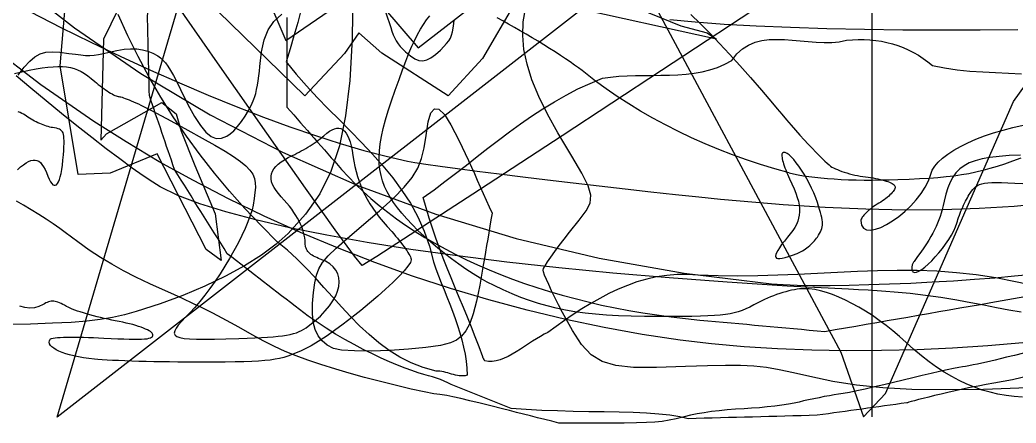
# Model space of a CAD drawing. Extents: x -75 to 75, y -75 to 75.
# Drawn here: x -47.2 to 8.1, y -75.2 to -52.9 of the extents above; entities that cross this region are included whole.
import ezdxf

# ---------------------------------------------------------------- set-up
doc = ezdxf.new("R2010")
doc.units = 0
for name, color, linetype in [('cat', 7, 'CONTINUOUS'), ('crosshair', 7, 'CONTINUOUS'), ('darth', 7, 'CONTINUOUS'), ('heart', 7, 'CONTINUOUS'), ('hellokitty', 7, 'CONTINUOUS'), ('ironman', 7, 'CONTINUOUS'), ('jackskellington', 7, 'CONTINUOUS'), ('mushroom', 7, 'CONTINUOUS'), ('nes', 7, 'CONTINUOUS'), ('star', 7, 'CONTINUOUS'), ('stormtrooper', 7, 'CONTINUOUS'), ('thundercats', 7, 'CONTINUOUS'), ('wolf', 7, 'CONTINUOUS')]:
    doc.layers.add(name, color=color, linetype=linetype)

msp = doc.modelspace()

# ---------------------------------------------------------------- linework, layer by layer
at = {"layer": 'cat', "color": 7}
for points in [[(-23.232176, -73.09609), (-23.419899, -73.003324), (-23.618781, -72.914876), (-23.827671, -72.83162), (-24.045391, -72.754319), (-24.270793, -72.683594), (-24.50269, -72.620264), (-24.761942, -72.548523), (-25.067182, -72.452398), (-25.413903, -72.332708), (-25.797616, -72.190129), (-26.213814, -72.025311), (-26.658018, -71.839016), (-27.125717, -71.63195), (-27.612415, -71.404817), (-28.113159, -71.157704), (-28.623237, -70.891088), (-29.138558, -70.606157), (-29.655025, -70.304179), (-30.168534, -69.986368), (-30.675001, -69.653939), (-31.170321, -69.308132), (-31.650404, -68.95019), (-31.900986, -68.756783), (-32.151563, -68.563348), (-32.402148, -68.369941), (-32.652722, -68.176534), (-32.903304, -67.983127), (-33.153878, -67.789692), (-33.40446, -67.596285), (-33.655034, -67.402878), (-33.905619, -67.209471), (-34.15619, -67.016064), (-34.406775, -66.822629), (-34.657349, -66.629222), (-34.907931, -66.435815), (-35.158505, -66.24238), (-35.40909, -66.048973), (-35.659661, -65.855566), (-35.84277, -65.56341), (-36.025881, -65.271254), (-36.20899, -64.979125), (-36.392087, -64.686969), (-36.575196, -64.394812), (-36.758307, -64.102656), (-36.941416, -63.8105), (-37.124524, -63.518371), (-37.307622, -63.226215), (-37.490733, -62.934058), (-37.673842, -62.641902), (-37.85695, -62.349774), (-38.040059, -62.057617), (-38.223167, -61.765461), (-38.406268, -61.473304), (-38.589376, -61.181176), (-38.67669, -60.924918), (-38.764007, -60.668689), (-38.851321, -60.412459), (-38.938637, -60.15623), (-39.025951, -59.9), (-39.113268, -59.643771), (-39.200582, -59.387513), (-39.287899, -59.131283), (-39.375213, -58.875054), (-39.462527, -58.618824), (-39.549843, -58.362595), (-39.637157, -58.106365), (-39.724474, -57.850136), (-39.811788, -57.593878), (-39.899105, -57.337648), (-39.986418, -57.081419), (-39.992486, -56.821944), (-39.998554, -56.562497), (-40.004622, -56.303022), (-40.01069, -56.043546), (-40.016757, -55.7841), (-40.022825, -55.524624), (-40.028893, -55.265149), (-40.034961, -55.005674), (-40.041028, -54.746227), (-40.047096, -54.486752), (-40.053164, -54.227277), (-40.059232, -53.96783), (-40.0653, -53.708355), (-40.071367, -53.44888), (-40.077435, -53.189405), (-40.083503, -52.929958), (-40.070464, -52.282427)], [(-32.350623, -52.760992), (-32.350623, -52.944972), (-32.350623, -53.128953), (-32.350623, -53.312934), (-32.350623, -53.496914), (-32.350623, -53.680895), (-32.350623, -53.864876), (-32.350623, -54.048856), (-32.350623, -54.232837), (-32.350623, -54.416818), (-32.350623, -54.600798), (-32.350623, -54.784779), (-32.350623, -54.96876), (-32.350623, -55.15274), (-32.350623, -55.336721), (-32.350623, -55.520702), (-32.350623, -55.704654), (-32.350623, -55.888635), (-32.350623, -56.072615), (-32.350623, -56.256596), (-32.350623, -56.440577), (-32.350623, -56.624557), (-32.350623, -56.808538), (-32.350623, -56.992519), (-32.350623, -57.176499), (-32.350623, -57.36048), (-32.350623, -57.544461), (-32.350623, -57.728441), (-32.161381, -57.943974), (-31.972131, -58.159508), (-31.782887, -58.375041), (-31.593638, -58.590602), (-31.404396, -58.806135), (-31.215147, -59.021668), (-31.025905, -59.237201), (-30.836656, -59.452734), (-30.647414, -59.668268), (-30.458164, -59.883801), (-30.268926, -60.099362), (-30.079673, -60.314895), (-29.890435, -60.530428), (-29.701182, -60.745961), (-29.511944, -60.961494), (-29.322694, -61.177056), (-28.942908, -61.594265), (-28.543809, -62.002951), (-28.125781, -62.402973), (-27.689191, -62.794161), (-27.234404, -63.176346), (-26.761809, -63.549388), (-26.271753, -63.913144), (-25.764636, -64.267417), (-25.240806, -64.612095), (-24.700643, -64.94698), (-24.144528, -65.271959), (-23.572822, -65.586863), (-22.985887, -65.891493), (-22.384122, -66.185766), (-21.767878, -66.469484), (-21.137529, -66.742478), (-20.493459, -67.004691), (-19.836035, -67.255981), (-19.165631, -67.496152), (-18.48262, -67.725063), (-17.787357, -67.942515), (-17.080235, -68.14834), (-16.36161, -68.342339), (-15.631845, -68.524344), (-14.891314, -68.694073), (-14.140374, -68.851299), (-13.379407, -68.99591), (-12.608785, -69.127877), (-11.828887, -69.247059), (-11.040094, -69.353372), (-10.242786, -69.44676), (-9.437341, -69.527108), (-9.003983, -69.566648), (-8.570623, -69.606215), (-8.137265, -69.645783), (-7.703907, -69.68535), (-7.270546, -69.72489), (-6.837188, -69.764457), (-6.40383, -69.804025), (-5.970473, -69.843564), (-5.537112, -69.883132), (-5.103754, -69.922699), (-4.670385, -69.962267), (-4.237026, -70.001806), (-3.803669, -70.041374), (-3.370308, -70.080941), (-2.936951, -70.120509), (-2.503592, -70.160048), (-1.928091, -70.06), (-1.352589, -69.959924), (-0.777077, -69.859876), (-0.201576, -69.7598), (0.373926, -69.659724), (0.949436, -69.559677), (1.524938, -69.459601), (2.10044, -69.359553), (2.67595, -69.259477), (3.251452, -69.159429), (3.826954, -69.059353), (4.402464, -68.959305), (4.977967, -68.859229), (5.553468, -68.759182), (6.128979, -68.659106), (6.70448, -68.55903), (7.651138, -68.392603), (8.588232, -68.224286)], [(8.975776, -72.580019), (7.91722, -72.836756), (6.880993, -73.032873), (6.440885, -73.10673), (6.001154, -73.186938), (5.56566, -73.271943), (5.13828, -73.360166), (4.722871, -73.450223), (4.323293, -73.540449), (3.943427, -73.629406), (3.587135, -73.715399), (3.258282, -73.797046), (2.960732, -73.872822), (2.698341, -73.94112), (2.475005, -74.000415), (2.294558, -74.049183), (2.16088, -74.0859), (2.077817, -74.109042), (2.049284, -74.117227), (1.738004, -74.160435), (1.426727, -74.203643), (1.115446, -74.246823), (0.804169, -74.290032), (0.492888, -74.33324), (0.181608, -74.376448), (-0.129672, -74.419656), (-0.440949, -74.462836), (-0.752229, -74.506044), (-1.063508, -74.549253), (-1.374777, -74.592461), (-1.686057, -74.635669), (-1.997337, -74.678849), (-2.308616, -74.722057), (-2.619893, -74.765266), (-2.931173, -74.808474), (-3.378716, -74.820327), (-3.826261, -74.83218), (-4.273803, -74.844034), (-4.721347, -74.855887), (-5.168891, -74.86774), (-5.616443, -74.879594), (-6.06399, -74.891447), (-6.511532, -74.9033), (-6.959074, -74.915154), (-7.40662, -74.927007), (-7.854161, -74.93886), (-8.301707, -74.950714), (-8.749248, -74.962567), (-9.196794, -74.97442), (-9.644337, -74.986274), (-10.091881, -74.998127), (-10.552748, -74.887298), (-11.09724, -74.802011), (-11.715955, -74.73837), (-12.399471, -74.692424), (-13.138403, -74.660251), (-13.923331, -74.637955), (-14.74484, -74.621586), (-15.59355, -74.607193), (-16.460035, -74.591106), (-17.334886, -74.569093), (-18.208705, -74.537428), (-19.072082, -74.492103), (-19.915612, -74.42928), (-23.232177, -73.094341)]]:
    msp.add_lwpolyline(points, dxfattribs=at)
at = {"layer": 'crosshair', "color": 7}
msp.add_open_spline([(0.09992, 74.90009), (0.09992, 24.966696), (0.09992, -24.966701), (0.09992, -74.900096)], degree=3, dxfattribs=at)
at = {"layer": 'darth', "color": 7}
for points in [[(-28.698263, -51.214865), (-28.73973, -53.93814), (-28.865977, -56.248383), (-29.092562, -58.204381), (-29.435041, -59.86492), (-29.90898, -61.288788), (-30.529934, -62.534714), (-31.313461, -63.661571), (-32.275125, -64.72806), (-32.94903, -65.327952), (-33.765727, -65.928239), (-34.708166, -66.520143), (-35.759286, -67.094917), (-36.902026, -67.643839), (-38.119335, -68.158189), (-39.39415, -68.62919), (-40.709415, -69.048149), (-41.372719, -69.229928), (-42.024946, -69.377559), (-42.707718, -69.495217), (-43.462654, -69.587024), (-44.331376, -69.657156), (-45.355504, -69.709762), (-46.57666, -69.748991), (-48.036463, -69.778992)], [(-3.341445, -72.660593), (-4.24795, -72.444947), (-5.028939, -72.280271), (-5.740657, -72.162076), (-6.439353, -72.08582), (-7.181274, -72.04707), (-8.022669, -72.041426), (-9.019786, -72.064286), (-10.228871, -72.111078), (-11.850057, -72.166846), (-13.118081, -72.158097), (-14.099903, -72.055537), (-14.862485, -71.829562), (-15.472786, -71.450622), (-15.997769, -70.889254), (-16.504392, -70.115965), (-17.059618, -69.101207), (-17.277063, -68.681768), (-17.47992, -68.27963), (-17.663749, -67.90433), (-17.82411, -67.565438), (-17.956564, -67.272576), (-18.056671, -67.035284), (-18.119991, -66.863184), (-18.142083, -66.76579), (-18.112176, -66.673192), (-18.026458, -66.514753), (-17.89094, -66.299135), (-17.711634, -66.03489), (-17.494547, -65.730683), (-17.245694, -65.395149), (-16.971082, -65.036868), (-16.676722, -64.664448), (-16.128983, -63.99338), (-15.74145, -63.481908), (-15.523641, -63.047681), (-15.48507, -62.608289), (-15.635254, -62.081324), (-15.983711, -61.384404), (-16.539956, -60.43515), (-17.313502, -59.151124), (-17.901249, -58.112546), (-18.382071, -57.136678), (-18.757459, -56.21779), (-19.028902, -55.350211), (-19.197888, -54.528182), (-19.265905, -53.746004), (-19.234442, -52.998002), (-19.104986, -52.27842)], [(-29.772932, -71.100751), (-30.119283, -70.914682), (-30.402502, -70.680917), (-30.624391, -70.394405), (-30.786747, -70.050066), (-30.891373, -69.642848), (-30.94007, -69.167698), (-30.934623, -68.619538), (-30.876855, -67.993287), (-30.805546, -67.470752), (-30.718359, -67.047617), (-30.585864, -66.683324), (-30.378629, -66.33732), (-30.067225, -65.969133), (-29.622217, -65.538208), (-29.014177, -65.003989), (-28.213673, -64.326007), (-27.222969, -63.478832), (-26.444088, -62.773559), (-25.848681, -62.170337), (-25.408398, -61.629317), (-25.094891, -61.110649), (-24.879809, -60.574455), (-24.734803, -59.980885), (-24.631523, -59.290118), (-24.511261, -58.542229), (-24.358028, -58.047804), (-24.163511, -57.811753), (-23.919394, -57.838847), (-23.617365, -58.134305), (-23.249111, -58.702842), (-22.806316, -59.549424), (-22.280669, -60.678934), (-22.116624, -61.045286), (-21.95258, -61.411639), (-21.788536, -61.777992), (-21.624492, -62.144316), (-21.460448, -62.510669), (-21.296403, -62.877021), (-21.132359, -63.243374), (-20.968315, -63.609727), (-21.0294, -63.9686), (-21.090486, -64.327446), (-21.151571, -64.686292), (-21.212656, -65.045137), (-21.273741, -65.403983), (-21.334827, -65.762828), (-21.395912, -66.121674), (-21.456997, -66.480519), (-21.655167, -67.592249), (-21.8386, -68.485539), (-22.018874, -69.187792), (-22.207567, -69.726414), (-22.416256, -70.128806), (-22.656519, -70.42243), (-22.939933, -70.634661), (-23.278076, -70.792931), (-23.830617, -70.93455), (-24.635879, -71.055172), (-25.604547, -71.150535), (-26.647305, -71.216406), (-27.674837, -71.248607), (-28.597829, -71.242963), (-29.326961, -71.195042), (-29.772932, -71.100723)], [(8.755474, -73.28168), (6.291082, -73.371003), (4.165475, -73.403882), (2.322635, -73.378482), (0.706544, -73.293053), (-0.738817, -73.145762), (-2.069466, -72.9348), (-3.341446, -72.658166)]]:
    msp.add_lwpolyline(points, dxfattribs=at)
at = {"layer": 'heart', "color": 7}
msp.add_lwpolyline([(-58.605194, -3.937902), (-43.850264, -18.525263), (-38.682069, -23.146652), (-34.54575, -26.797902), (-14.322763, -47.638235), (-1.613943, -71.309624), (-0.352763, -74.890318), (0.855501, -73.602679), (7.963973, -57.410179), (19.420432, -41.508707), (23.874251, -37.275374), (29.606889, -31.895541), (31.150292, -30.413874), (33.381611, -28.314846), (41.310292, -21.59443), (48.00425, -15.711846), (67.248278, 6.751265)], dxfattribs=at)
at = {"layer": 'hellokitty', "color": 7}
msp.add_lwpolyline([(8.197472, -53.437337), (6.113414, -53.45935), (3.981345, -53.464148), (1.832038, -53.452013), (-0.303735, -53.422718), (-2.395201, -53.376405), (-4.411588, -53.313131), (-6.322123, -53.232952), (-8.096034, -53.135924), (-9.702547, -53.022104), (-11.110892, -52.891519), (-11.110892, -52.891519), (-11.110892, -52.891519), (-11.110892, -52.891519), (-11.110892, -52.891519), (-11.110892, -52.891519), (-11.110892, -52.891519), (-11.110892, -52.891519), (-11.110892, -52.891519), (-11.110891, -52.891519), (-11.110891, -52.891519), (-11.110891, -52.891519), (-11.110891, -52.891519), (-11.110891, -52.891519), (-11.110891, -52.891519), (-11.110891, -52.891548), (-11.110468, -52.891548)], dxfattribs=at)
at = {"layer": 'ironman', "color": 7}
for points in [[(-31.554321, -52.302352), (-31.754033, -53.035678), (-31.960416, -53.766493), (-32.171838, -54.494767), (-32.386662, -55.220502), (-31.843359, -55.892388), (-31.269692, -56.545338), (-30.673108, -57.184035), (-30.061052, -57.813136), (-29.440973, -58.437271), (-28.820319, -59.061066), (-28.206537, -59.68918), (-27.607073, -60.326269), (-27.029375, -60.97696), (-26.480891, -61.645883), (-25.969066, -62.337695), (-25.501349, -63.057023), (-25.085188, -63.808552), (-24.728027, -64.596884), (-24.437317, -65.426673), (-24.220503, -66.302578), (-24.082179, -66.684058), (-23.935949, -67.069376), (-23.784118, -67.458081), (-23.628991, -67.849664), (-23.472872, -68.24359), (-23.318066, -68.639378), (-23.166876, -69.036493), (-23.021607, -69.434483), (-22.884564, -69.832811), (-22.758051, -70.23097), (-22.644373, -70.62848), (-22.545833, -71.024805), (-22.464737, -71.419436), (-22.403388, -71.811923), (-22.364092, -72.2017), (-22.349151, -72.588288), (-22.459346, -72.612277), (-22.568807, -72.62413), (-22.677632, -72.62413), (-22.78592, -72.616228), (-22.893773, -72.600424), (-23.00129, -72.578692), (-23.108571, -72.552164), (-23.215715, -72.522615), (-23.322824, -72.491429), (-23.429996, -72.460159), (-23.537331, -72.4303), (-23.64493, -72.403207), (-23.752893, -72.380629), (-23.861319, -72.363978), (-23.970308, -72.354664), (-24.079857, -72.35441)], [(-24.079858, -72.35585), (-24.79111, -72.164475), (-25.459662, -71.905451), (-26.090032, -71.585976), (-26.686742, -71.213245), (-27.254312, -70.794427), (-27.797263, -70.336747), (-28.320114, -69.847374), (-28.827389, -69.333504), (-29.323603, -68.802362), (-29.813284, -68.261088), (-30.300944, -67.716907), (-30.79111, -67.177016), (-31.288301, -66.648611), (-31.797038, -66.138861), (-32.321839, -65.654963), (-32.867227, -65.204113), (-33.787241, -64.290362), (-34.67884, -63.349602), (-35.540549, -62.382427), (-36.370901, -61.389428), (-37.168418, -60.371198), (-37.931629, -59.328303), (-38.659065, -58.261362), (-39.349251, -57.17094), (-40.000716, -56.057658), (-40.611984, -54.92208), (-41.18159, -53.7648), (-41.708053, -52.586409)], [(-21.485804, -71.570369), (-21.688272, -71.017298), (-21.898843, -70.467078), (-22.115884, -69.919143), (-22.337762, -69.37293), (-22.562845, -68.827846), (-22.789502, -68.283327), (-23.0161, -67.738779), (-23.241008, -67.193695), (-23.462592, -66.647426), (-23.679222, -66.099463), (-23.889265, -65.549158), (-24.091088, -64.99603), (-24.283061, -64.439432), (-24.46355, -63.878826), (-24.630923, -63.313619), (-24.783549, -62.743276), (-24.181846, -62.30428), (-23.58405, -61.854389), (-22.988754, -61.396625), (-22.394549, -60.934091), (-21.800027, -60.469807), (-21.203779, -60.00685), (-20.604397, -59.548295), (-20.000473, -59.097191), (-19.390599, -58.656614), (-18.773365, -58.229612), (-18.147364, -57.81926), (-17.511187, -57.428608), (-16.863426, -57.060732), (-16.202673, -56.718678), (-15.527519, -56.405525), (-14.836556, -56.124318), (-14.392051, -56.06031), (-13.938682, -56.017018), (-13.478232, -55.989924), (-13.012486, -55.974966), (-12.543227, -55.967629), (-12.072241, -55.963395), (-11.601313, -55.958033), (-11.132225, -55.947026), (-10.666763, -55.926142), (-10.206712, -55.891034), (-9.753855, -55.837298), (-9.309978, -55.760562), (-8.876864, -55.656422), (-8.456298, -55.52056), (-8.050064, -55.348546), (-7.659948, -55.136033), (-7.384346, -54.775155), (-7.076491, -54.493243), (-6.739826, -54.281746), (-6.377797, -54.131999), (-5.993847, -54.035394), (-5.591419, -53.983296), (-5.173957, -53.967209), (-4.744907, -53.978216), (-4.30771, -54.008019), (-3.865811, -54.047868), (-3.422655, -54.089129), (-2.981684, -54.123222), (-2.546343, -54.141566), (-2.120075, -54.135357), (-1.706326, -54.096157), (-1.308537, -54.0153), (-0.976194, -53.986796), (-0.64689, -53.973531), (-0.320943, -53.976353), (0.001331, -53.993851), (0.319615, -54.026871), (0.633592, -54.0753), (0.942946, -54.139167), (1.24736, -54.218556), (1.546518, -54.313411), (1.840102, -54.423817), (2.127797, -54.549772), (2.409285, -54.691279), (2.68425, -54.84842), (2.952375, -55.021168), (3.213344, -55.209552), (3.46684, -55.413598), (4.143174, -55.553834), (4.835648, -55.653459), (5.540462, -55.722208), (6.253817, -55.769819), (6.971913, -55.805915), (7.690952, -55.840262), (8.407135, -55.88251)], [(8.711866, -67.536934), (8.069853, -67.416453), (6.986494, -67.190195), (5.898733, -67.020552), (4.807048, -66.9012), (3.711917, -66.825762), (2.613818, -66.787972), (1.513227, -66.781481), (0.410623, -66.799826), (-0.693517, -66.836853), (-1.798716, -66.886186), (-2.904495, -66.941473), (-4.010376, -66.996393), (-5.115884, -67.044597), (-6.220539, -67.079762), (-7.323865, -67.095566), (-8.425382, -67.085688), (-9.524615, -67.04375), (-10.121044, -67.00057), (-10.705208, -67.003392), (-11.27761, -67.049225), (-11.838753, -67.135134), (-12.389142, -67.258154), (-12.92928, -67.41538), (-13.45967, -67.603877), (-13.980816, -67.820652), (-14.493222, -68.06277), (-14.997391, -68.327325), (-15.493827, -68.611354), (-15.983033, -68.911892), (-16.465514, -69.226005), (-16.941771, -69.550787), (-17.412311, -69.883244), (-17.877635, -70.220444), (-18.079234, -70.317584), (-18.287395, -70.432759), (-18.501194, -70.562074), (-18.719705, -70.701745), (-18.942001, -70.847908), (-19.167159, -70.996724), (-19.394251, -71.144326), (-19.622353, -71.286933), (-19.85054, -71.420706), (-20.077885, -71.541752), (-20.303463, -71.646258), (-20.526348, -71.730417), (-20.745617, -71.790361), (-20.960341, -71.822252), (-21.169597, -71.822252), (-21.372459, -71.786551), (-21.380663, -71.773569), (-21.388701, -71.760587), (-21.396578, -71.747604), (-21.404296, -71.73434), (-21.41186, -71.721076), (-21.419271, -71.707811), (-21.426535, -71.694264), (-21.433656, -71.680718), (-21.440635, -71.667171), (-21.447476, -71.653624), (-21.454182, -71.640078), (-21.460755, -71.626249), (-21.467201, -71.61242), (-21.473523, -71.598591), (-21.479723, -71.584762), (-21.485805, -71.570651)]]:
    msp.add_lwpolyline(points, dxfattribs=at)
at = {"layer": 'jackskellington', "color": 7}
for points in [[(-26.857273, -52.505326), (-26.594931, -53.304918), (-26.52747, -53.520423), (-26.454231, -53.715495), (-26.373121, -53.893634), (-26.282047, -54.058226), (-26.178918, -54.212714), (-26.061641, -54.360571), (-25.928122, -54.505181), (-25.77627, -54.650046), (-25.503824, -54.877969), (-25.259036, -55.03844), (-25.032299, -55.130953), (-24.814006, -55.155224), (-24.594551, -55.110548), (-24.364328, -54.996615), (-24.11373, -54.812916), (-23.83315, -54.559058), (-23.642169, -54.36932), (-23.490792, -54.204078), (-23.37324, -54.051876), (-23.283732, -53.901226), (-23.216485, -53.74067), (-23.165721, -53.558721), (-23.125657, -53.343893), (-23.090513, -53.0847), (-23.062765, -52.885621)], [(-47.266341, -55.944204), (-46.925058, -55.514718), (-46.622327, -55.182797), (-46.337372, -54.939606), (-46.049418, -54.776256), (-45.737681, -54.683941), (-45.38139, -54.653715), (-44.959764, -54.676857), (-44.452024, -54.744365), (-44.092515, -54.797479), (-43.790131, -54.83397), (-43.527774, -54.853161), (-43.288354, -54.853161), (-43.054772, -54.83651), (-42.809933, -54.800922), (-42.536748, -54.745973), (-42.218119, -54.671072), (-41.783923, -54.576471), (-41.387457, -54.515793), (-41.023642, -54.489546), (-40.687396, -54.498013), (-40.373633, -54.541616), (-40.077274, -54.620808), (-39.793237, -54.735983), (-39.516439, -54.887536), (-39.36803, -54.990462), (-39.22857, -55.113596), (-39.092322, -55.265403), (-38.953553, -55.454436), (-38.806529, -55.68916), (-38.645516, -55.978099), (-38.464781, -56.32972), (-38.258586, -56.752573), (-37.84784, -57.579569), (-37.482472, -58.242678), (-37.15262, -58.751864), (-36.848421, -59.117003), (-36.560004, -59.348086), (-36.277508, -59.454964), (-35.991066, -59.447626), (-35.690816, -59.335951), (-35.505763, -59.212648), (-35.303666, -59.029796), (-35.09249, -58.798205), (-34.880186, -58.528598), (-34.674711, -58.231841), (-34.484025, -57.918659), (-34.316086, -57.599861), (-34.17885, -57.286227), (-34.131374, -57.144157), (-34.082908, -56.962829), (-34.034812, -56.749751), (-33.988443, -56.512318), (-33.945164, -56.258035), (-33.906327, -55.994327), (-33.873299, -55.728643), (-33.847447, -55.46849), (-33.755429, -54.653348), (-33.615125, -53.987558), (-33.398971, -53.440159), (-33.079405, -52.980335), (-32.628857, -52.57718)], [(-20.394981, -74.440597), (-21.03007, -74.282214), (-21.636157, -74.13433), (-22.199005, -74.000246), (-22.704374, -73.883152), (-23.138027, -73.78635), (-23.485727, -73.713), (-23.733235, -73.666433), (-23.866314, -73.649782), (-24.192069, -73.61171), (-24.737597, -73.509038), (-25.44942, -73.354662), (-26.274063, -73.161481), (-27.158049, -72.942392), (-28.047901, -72.710321), (-28.890141, -72.478137), (-29.631293, -72.258765), (-30.471971, -71.992404), (-31.199712, -71.747125), (-31.847223, -71.508816), (-32.447207, -71.263339), (-33.03237, -70.996583), (-33.635417, -70.694351), (-34.289052, -70.342533), (-35.025982, -69.927017), (-35.456825, -69.686366), (-35.942857, -69.425395), (-36.467426, -69.15243), (-37.013885, -68.875796), (-37.565578, -68.603818), (-38.105859, -68.344795), (-38.618075, -68.107051), (-39.085576, -67.89894), (-39.955524, -67.513199), (-40.72794, -67.150176), (-41.426661, -66.796044), (-42.075518, -66.437001), (-42.698354, -66.059274), (-43.319, -65.64898), (-43.961296, -65.192344), (-44.649077, -64.675567), (-44.961426, -64.444794), (-45.319987, -64.195253), (-45.712106, -63.934847), (-46.125138, -63.671505), (-46.546429, -63.413159), (-46.96333, -63.167654), (-47.363191, -62.942948)], [(8.511072, -71.362964), (8.017713, -71.484517), (7.581737, -71.592128), (7.218736, -71.68196), (6.944308, -71.750201), (6.710379, -71.806928), (6.463458, -71.863739), (6.210997, -71.919111), (5.960453, -71.971576), (5.719284, -72.019554), (5.494941, -72.061548), (5.294883, -72.096036), (5.126565, -72.121436), (4.928449, -72.154315), (4.642992, -72.21011), (4.283637, -72.28583), (3.863827, -72.378428), (3.397006, -72.484882), (2.896618, -72.602173), (2.376106, -72.727311), (1.848914, -72.857246), (1.315077, -72.988225), (0.775523, -73.116298), (0.245031, -73.238246), (-0.261621, -73.350852), (-0.729655, -73.450872), (-1.14429, -73.535115), (-1.490749, -73.600365), (-1.754254, -73.643348), (-1.988622, -73.679049), (-2.251573, -73.723358), (-2.534185, -73.774524), (-2.827534, -73.830828), (-3.122696, -73.89049), (-3.41075, -73.951732), (-3.682769, -74.012805), (-3.929834, -74.071958), (-4.19921, -74.131366), (-4.521976, -74.18973), (-4.887519, -74.245751), (-5.285228, -74.298131), (-5.704492, -74.345573), (-6.134701, -74.386777), (-6.565244, -74.420475), (-6.985506, -74.44531), (-7.4624, -74.472968), (-7.920857, -74.508556), (-8.361376, -74.55216), (-8.78446, -74.603891), (-9.190608, -74.66375), (-9.580321, -74.731879), (-9.954101, -74.808276), (-10.312447, -74.893056), (-10.747586, -74.998917), (-11.140929, -75.081354), (-11.525764, -75.143105), (-11.935377, -75.186906), (-12.403057, -75.215523), (-12.962087, -75.23161), (-13.645759, -75.238101), (-14.487355, -75.238101), (-14.834939, -75.238101), (-15.182524, -75.238101), (-15.530109, -75.238101), (-15.877694, -75.238101), (-16.22528, -75.238101), (-16.572863, -75.238101), (-16.920448, -75.238101), (-17.268033, -75.238101), (-17.658848, -75.139577), (-18.049663, -75.041053), (-18.440478, -74.942501), (-18.831293, -74.843977), (-19.222108, -74.745454), (-19.612924, -74.64693), (-20.003738, -74.548406), (-20.394554, -74.449882), (-20.394555, -74.449882), (-20.394556, -74.449882), (-20.394558, -74.449882), (-20.394561, -74.449882), (-20.394561, -74.449882), (-20.394563, -74.449882), (-20.394565, -74.449882), (-20.394988, -74.449995)]]:
    msp.add_lwpolyline(points, dxfattribs=at)
at = {"layer": 'mushroom', "color": 7}
for points in [[(-46.582564, -52.442363), (-44.90035, -53.300967), (-43.227027, -54.12675), (-41.567611, -54.917593), (-39.927126, -55.671465), (-38.310591, -56.386221), (-36.723026, -57.0598), (-35.169452, -57.690116), (-33.65489, -58.275106), (-32.184354, -58.812683), (-30.762871, -59.30073), (-29.395457, -59.737186), (-28.087133, -60.119964), (-26.84292, -60.447003), (-25.667838, -60.716187), (-25.263051, -60.78948), (-24.649093, -60.884532), (-23.849382, -60.998494), (-22.887339, -61.128598), (-21.786383, -61.272024), (-20.569933, -61.425976), (-19.261408, -61.587633), (-17.884229, -61.7542), (-16.461815, -61.922856), (-15.017585, -62.090835), (-13.574959, -62.255286), (-12.157356, -62.413443), (-10.788196, -62.562485), (-9.490899, -62.699616), (-8.288884, -62.822016), (-7.205569, -62.92689), (-4.80819, -63.128143), (-2.485395, -63.275801), (-0.237288, -63.369838), (1.936027, -63.410337), (4.034447, -63.397354), (6.057869, -63.330694), (8.006188, -63.210495), (9.879303, -63.036787)], [(8.391545, -69.097679), (7.70922, -68.972598), (7.017591, -68.842494), (6.319032, -68.707761), (5.795961, -68.607036), (5.299881, -68.514721), (4.826535, -68.430252), (4.371668, -68.353148), (3.931023, -68.282903), (3.500344, -68.219008), (3.075375, -68.160983), (2.65186, -68.108292), (2.225543, -68.060456), (1.792168, -68.016965), (1.347479, -67.977341), (0.88722, -67.941019), (0.407135, -67.907548), (-0.097032, -67.87639), (-0.629538, -67.847096), (-1.194638, -67.819156), (-4.597991, -67.640594), (-7.918506, -67.430762), (-11.144882, -67.191324), (-14.265817, -66.923947), (-17.270008, -66.630295), (-20.146154, -66.312117), (-22.882951, -65.970995), (-25.4691, -65.608707), (-27.893296, -65.226832), (-30.144237, -64.82712), (-32.210623, -64.411238), (-34.081153, -63.980849), (-35.74452, -63.537619), (-37.189424, -63.083269), (-38.404566, -62.619437), (-39.378642, -62.147844), (-39.799181, -61.8928), (-40.324202, -61.541828), (-40.939314, -61.106528), (-41.63012, -60.598557), (-42.382226, -60.029597), (-43.181236, -59.411304), (-44.012762, -58.755279), (-44.862406, -58.073204), (-45.715772, -57.376736), (-46.558468, -56.67753), (-47.3761, -55.987215)]]:
    msp.add_lwpolyline(points, dxfattribs=at)
at = {"layer": 'nes', "color": 7}
msp.add_lwpolyline([(9.125371, -42.044844), (1.690602, -46.956668), (-5.258445, -51.538941), (-11.568746, -55.691418), (-17.087277, -59.313796), (-21.661016, -62.305775), (-25.136937, -64.567081), (-27.362019, -65.997383), (-28.183236, -66.496465), (-28.601193, -65.986715), (-29.670522, -64.525764), (-31.319233, -62.216057), (-33.475346, -59.160014), (-36.066868, -55.46008), (-39.02182, -51.218675), (-42.268213, -46.538274), (-45.734063, -41.521294)], dxfattribs=at)
at = {"layer": 'star', "color": 7}
msp.add_lwpolyline([(47.49093, -73.695502), (0.780248, -39.238596), (-45.095722, -74.904175), (-28.237284, -17.734166), (-74.804253, 16.935468), (-17.674481, 17.811548), (-0.578486, 74.904172), (17.871219, 18.275578), (75.004095, 18.891136), (29.276864, -16.983342), (47.49093, -73.695502)], dxfattribs=at)
at = {"layer": 'stormtrooper', "color": 7}
for points in [[(8.470262, -73.800743), (8.0048, -73.766679), (7.548844, -73.710629), (7.101348, -73.632087), (6.661267, -73.530628), (6.227554, -73.405773), (5.799166, -73.25707), (5.375056, -73.084096), (4.954179, -72.886343), (4.53549, -72.663387), (4.117943, -72.41475), (3.700493, -72.139978), (3.282094, -71.838593), (2.861701, -71.510199), (2.438269, -71.154289), (2.010752, -70.77041), (1.642483, -70.439815), (1.268911, -70.124686), (0.89158, -69.825784), (0.512035, -69.543957), (0.131821, -69.279994), (-0.247518, -69.034743), (-0.624438, -68.808966), (-0.997393, -68.603508), (-1.364839, -68.41916), (-1.725233, -68.25677), (-2.077028, -68.117126), (-2.41868, -68.001048), (-2.748646, -67.909354), (-3.06538, -67.842862), (-3.367338, -67.802364), (-3.652974, -67.788817), (-3.776184, -67.792486), (-3.908235, -67.803492), (-4.048244, -67.821272), (-4.195328, -67.845826), (-4.348605, -67.876616), (-4.507193, -67.913559), (-4.670209, -67.956316), (-4.836771, -68.00466), (-5.005997, -68.058311), (-5.177003, -68.117013), (-5.348908, -68.180457), (-5.52083, -68.248444), (-5.691885, -68.320636), (-5.861191, -68.396808), (-6.027866, -68.476677), (-6.191028, -68.559989), (-6.441145, -68.690291), (-6.670983, -68.805071), (-6.887612, -68.905288), (-7.0981, -68.991902), (-7.309517, -69.065929), (-7.528934, -69.128356), (-7.763418, -69.180144), (-8.02004, -69.222308), (-8.30587, -69.255808), (-8.627976, -69.28149), (-8.993429, -69.300681), (-9.409298, -69.314228), (-9.882652, -69.322977), (-10.420561, -69.328057), (-11.030095, -69.330879), (-11.718322, -69.330879), (-12.514191, -69.326364), (-13.258395, -69.312252), (-13.955594, -69.287699), (-14.610443, -69.251716), (-15.227601, -69.203512), (-15.811724, -69.142185), (-16.36747, -69.066888), (-16.899497, -68.976718), (-17.412461, -68.870829), (-17.911019, -68.748344), (-18.399829, -68.608362), (-18.883549, -68.450064), (-19.366835, -68.272518), (-19.854345, -68.074849), (-20.350736, -67.85624), (-20.860665, -67.615786), (-21.235533, -67.423593), (-21.621812, -67.206338), (-22.016291, -66.966647), (-22.415761, -66.707172), (-22.817013, -66.430566), (-23.216838, -66.139482), (-23.612025, -65.836573), (-23.999365, -65.524492), (-24.37565, -65.205891), (-24.737669, -64.883396), (-25.082213, -64.559687), (-25.406073, -64.237389), (-25.706039, -63.919183), (-25.978902, -63.607695), (-26.221452, -63.305604), (-26.430479, -63.015508), (-26.622972, -62.713756), (-26.789307, -62.415278), (-26.92944, -62.116856), (-27.043331, -61.81533), (-27.130935, -61.507482), (-27.19221, -61.190094), (-27.227114, -60.860007), (-27.235603, -60.514031), (-27.217637, -60.148948), (-27.173171, -59.76157), (-27.102164, -59.348679), (-27.004571, -58.907142), (-26.880352, -58.433686), (-26.729463, -57.925178), (-26.551862, -57.378401), (-26.347506, -56.790137), (-26.132227, -56.191487), (-25.934786, -55.654108), (-25.751909, -55.172439), (-25.580324, -54.740922), (-25.416754, -54.353967), (-25.257928, -54.005958), (-25.10057, -53.691337), (-24.941407, -53.404515), (-24.777165, -53.139931), (-24.60457, -52.891999), (-24.420348, -52.655102)], [(-9.931593, -52.593747), (-9.418491, -53.092744), (-8.889575, -53.625579), (-8.345323, -54.191745), (-7.786215, -54.790818), (-7.21273, -55.422319), (-6.625345, -56.085823), (-6.02454, -56.780852), (-5.410792, -57.506953), (-5.150143, -57.81672), (-4.889669, -58.122621), (-4.631022, -58.422849), (-4.375855, -58.715598), (-4.12582, -58.999119), (-3.882572, -59.271576), (-3.647762, -59.53122), (-3.423044, -59.776246), (-3.21007, -60.004846), (-3.010494, -60.215242), (-2.825967, -60.405686), (-2.658144, -60.574342), (-2.508677, -60.719432), (-2.379218, -60.839179), (-2.271422, -60.931776), (-2.186939, -60.995446), (-2.10839, -61.044242), (-2.018, -61.093179), (-1.916837, -61.141947), (-1.805967, -61.190207), (-1.686456, -61.237649), (-1.559372, -61.283962), (-1.425781, -61.328835), (-1.286749, -61.37193), (-1.143343, -61.412965), (-0.99663, -61.451573), (-0.847676, -61.487472), (-0.697547, -61.520351), (-0.54731, -61.549843), (-0.398033, -61.575525), (-0.25078, -61.597256), (-0.10662, -61.614754), (0.034499, -61.631688), (0.172825, -61.651725), (0.307593, -61.674585), (0.438037, -61.699985), (0.563391, -61.727643), (0.682889, -61.757276), (0.795765, -61.788716), (0.901254, -61.82168), (0.998588, -61.855913), (1.087004, -61.891191), (1.165733, -61.927231), (1.234011, -61.963807), (1.291072, -62.000637), (1.336149, -62.037467), (1.368477, -62.074071), (1.38729, -62.110167), (1.393737, -62.148549), (1.38979, -62.191899), (1.375906, -62.239707), (1.35254, -62.291523), (1.320148, -62.346839), (1.279184, -62.405174), (1.230106, -62.466049), (1.173368, -62.528985), (1.109426, -62.593501), (1.038736, -62.659118), (0.961753, -62.725355), (0.878932, -62.791734), (0.79073, -62.857746), (0.697603, -62.922939), (0.600004, -62.986834), (0.498391, -63.048951), (0.396185, -63.111209), (0.296845, -63.175528), (0.200885, -63.241455), (0.108819, -63.308483), (0.021163, -63.376103), (-0.06157, -63.443808), (-0.138865, -63.511118), (-0.210207, -63.577553), (-0.275083, -63.642577), (-0.332977, -63.70571), (-0.383376, -63.766473), (-0.425765, -63.824357), (-0.45963, -63.878882), (-0.484456, -63.929513), (-0.499729, -63.975797), (-0.504934, -64.017199), (-0.466604, -64.268151), (-0.357797, -64.435565), (-0.187789, -64.525594), (0.034143, -64.544503), (0.298724, -64.49819), (0.596676, -64.392922), (0.918725, -64.234849), (1.255593, -64.030125), (1.598005, -63.784874), (1.936685, -63.50522), (2.262356, -63.197372), (2.565743, -62.867426), (2.837569, -62.521534), (3.068558, -62.16585), (3.249434, -61.806524), (3.37092, -61.449682), (3.456186, -61.223256), (3.596755, -60.996208), (3.789624, -60.769866), (4.03179, -60.545696), (4.320248, -60.325055), (4.651997, -60.109324), (5.024031, -59.899887), (5.433349, -59.698155), (5.876945, -59.50551), (6.351818, -59.323307), (6.854963, -59.152986), (7.383377, -58.99593), (7.934056, -58.853492), (8.503998, -58.727085)], [(-47.470678, -55.866254), (-47.056187, -55.763497), (-46.647058, -55.678774), (-46.271993, -55.608021), (-45.928173, -55.551661), (-45.612775, -55.510034), (-45.322978, -55.483505), (-45.055965, -55.472498), (-44.808916, -55.477296), (-44.579007, -55.49818), (-44.363417, -55.535772), (-44.159331, -55.590326), (-43.963923, -55.662208), (-43.774377, -55.751785), (-43.58787, -55.859425), (-43.401581, -55.985522), (-43.212693, -56.130443), (-43.018383, -56.294527), (-42.91882, -56.380238), (-42.818146, -56.463606), (-42.717045, -56.54418), (-42.61621, -56.621566), (-42.516326, -56.695282), (-42.418079, -56.764935), (-42.32216, -56.8301), (-42.229253, -56.89027), (-42.140051, -56.945077), (-42.055234, -56.994071), (-41.975498, -57.036828), (-41.901528, -57.072896), (-41.834006, -57.101823), (-41.773627, -57.123272), (-41.721078, -57.136537), (-41.677042, -57.141617), (-41.630597, -57.146132), (-41.570969, -57.158268), (-41.499087, -57.177741), (-41.415877, -57.203988), (-41.322264, -57.236838), (-41.219176, -57.275757), (-41.107538, -57.320348), (-40.988276, -57.370245), (-40.862315, -57.425024), (-40.730582, -57.484291), (-40.594003, -57.54765), (-40.453505, -57.614734), (-40.310012, -57.68512), (-40.16445, -57.758413), (-40.017748, -57.834246), (-39.870832, -57.912196), (-38.795525, -58.490216), (-37.857994, -58.996381), (-37.049369, -59.438906), (-36.360766, -59.826058), (-35.783317, -60.166051), (-35.308145, -60.467126), (-34.926374, -60.737551), (-34.629127, -60.985568), (-34.407534, -61.219389), (-34.252716, -61.447255), (-34.155801, -61.677464), (-34.107907, -61.9182), (-34.100175, -62.177731), (-34.123712, -62.464271), (-34.169646, -62.786118), (-34.229108, -63.151454), (-34.289162, -63.425661), (-34.38499, -63.737856), (-34.513464, -64.082731), (-34.671452, -64.454954), (-34.855819, -64.849162), (-35.063433, -65.260078), (-35.291166, -65.68231), (-35.535887, -66.110582), (-35.794462, -66.539504), (-36.063758, -66.963768), (-36.340649, -67.378042), (-36.621997, -67.776992), (-36.904673, -68.155282), (-37.185546, -68.50758), (-37.461486, -68.828552), (-37.729358, -69.112862), (-37.988754, -69.37674), (-38.206999, -69.608896), (-38.380662, -69.811137), (-38.506304, -69.985324), (-38.580492, -70.133237), (-38.599796, -70.256709), (-38.56077, -70.357547), (-38.459989, -70.437557), (-38.294011, -70.498574), (-38.059405, -70.542431), (-37.752737, -70.570907), (-37.370571, -70.585865), (-36.909474, -70.588969), (-36.366007, -70.582196), (-35.736739, -70.567238), (-35.018235, -70.546072), (-34.557487, -70.530832), (-34.139576, -70.51418), (-33.761609, -70.495836), (-33.420699, -70.475234), (-33.113952, -70.452092), (-32.838483, -70.425563), (-32.591403, -70.395393), (-32.369819, -70.36099), (-32.170841, -70.321846), (-31.991585, -70.277452), (-31.829155, -70.22733), (-31.680664, -70.170942), (-31.543224, -70.10778), (-31.413944, -70.037394), (-31.289933, -69.95919), (-31.168303, -69.872746), (-30.812771, -69.590411), (-30.497526, -69.306128), (-30.222904, -69.021733), (-29.98923, -68.739059), (-29.796833, -68.459941), (-29.646045, -68.186214), (-29.537194, -67.919683), (-29.470607, -67.66224), (-29.446618, -67.415663), (-29.465555, -67.181785), (-29.52774, -66.96247), (-29.633508, -66.759524), (-29.783188, -66.574782), (-29.977108, -66.410105), (-30.215597, -66.267272), (-30.498985, -66.148174), (-30.603856, -66.109425), (-30.701417, -66.068814), (-30.79174, -66.026254), (-30.874902, -65.981692), (-30.950975, -65.93504), (-31.020041, -65.886216), (-31.082169, -65.835105), (-31.137439, -65.781681), (-31.185925, -65.725857), (-31.2277, -65.667522), (-31.262842, -65.606618), (-31.291426, -65.543062), (-31.313524, -65.476768), (-31.329215, -65.407652), (-31.338585, -65.335657), (-31.341689, -65.260698), (-31.34691, -65.117386), (-31.362546, -64.971618), (-31.388566, -64.82348), (-31.424973, -64.672999), (-31.471735, -64.520204), (-31.528828, -64.365151), (-31.596234, -64.207868), (-31.673927, -64.048413), (-31.76189, -63.886812), (-31.860101, -63.723095), (-31.968533, -63.557346), (-32.087174, -63.389593), (-32.215994, -63.219837), (-32.354977, -63.048161), (-32.504098, -62.874594), (-32.663339, -62.699165), (-32.822586, -62.517865), (-32.955862, -62.343311), (-33.06307, -62.175135), (-33.14411, -62.01297), (-33.198881, -61.856449), (-33.227281, -61.705178), (-33.229256, -61.558846), (-33.204618, -61.417029), (-33.153302, -61.279361), (-33.075214, -61.145503), (-32.970253, -61.01506), (-32.838317, -60.887665), (-32.679307, -60.762951), (-32.493122, -60.640551), (-32.279661, -60.520071), (-32.038823, -60.401199), (-31.92178, -60.345375), (-31.801743, -60.285318), (-31.6796, -60.221621), (-31.55624, -60.154819), (-31.432556, -60.085477), (-31.309437, -60.014131), (-31.187765, -59.941374), (-31.068436, -59.867714), (-30.952336, -59.793772), (-30.840355, -59.720055), (-30.733382, -59.647129), (-30.632307, -59.575558), (-30.538016, -59.505905), (-30.4514, -59.438736), (-30.373348, -59.374587), (-30.304748, -59.314022), (-30.14424, -59.175592), (-29.992354, -59.064199), (-29.848934, -58.979984), (-29.713837, -58.923032), (-29.586908, -58.893426), (-29.467996, -58.890604), (-29.35695, -58.916004), (-29.253617, -58.969118), (-29.157851, -59.049975), (-29.069498, -59.158715), (-28.988408, -59.295424), (-28.914429, -59.460185), (-28.847407, -59.65314), (-28.787197, -59.874374), (-28.733646, -60.123972), (-28.686599, -60.402074), (-28.635559, -60.713026), (-28.577413, -61.009867), (-28.511305, -61.294291), (-28.436381, -61.56799), (-28.351785, -61.83263), (-28.256665, -62.089904), (-28.150161, -62.341476), (-28.031424, -62.589042), (-27.899597, -62.834265), (-27.753826, -63.078867), (-27.593257, -63.324485), (-27.417034, -63.572812), (-27.224304, -63.825514), (-27.014211, -64.084312), (-26.785901, -64.350842), (-26.53852, -64.626827), (-26.428115, -64.749509), (-26.320806, -64.872615), (-26.217148, -64.995325), (-26.117697, -65.11685), (-26.02301, -65.236371), (-25.93364, -65.35307), (-25.850145, -65.466213), (-25.77308, -65.574925), (-25.703, -65.678444), (-25.640461, -65.77598), (-25.586019, -65.866686), (-25.540229, -65.9498), (-25.503648, -66.024505), (-25.476831, -66.08998), (-25.460333, -66.145465), (-25.454711, -66.190141), (-25.502494, -66.338562), (-25.639234, -66.54718), (-25.855016, -66.807615), (-26.139926, -67.111596), (-26.484047, -67.450799), (-26.877466, -67.816926), (-27.310268, -68.201623), (-27.772537, -68.596565), (-28.254359, -68.993482), (-28.745818, -69.38405), (-29.237, -69.759913), (-29.717992, -70.112804), (-30.178875, -70.434368), (-30.609738, -70.716308), (-31.000663, -70.950298), (-31.341737, -71.128042), (-31.600239, -71.24745), (-31.840774, -71.35303), (-32.070071, -71.445683), (-32.294855, -71.526229), (-32.521855, -71.595571), (-32.757793, -71.654499), (-33.009397, -71.703945), (-33.283392, -71.744726), (-33.586505, -71.777746), (-33.925462, -71.80371), (-34.30699, -71.823748), (-34.737813, -71.838424), (-35.224661, -71.848866), (-35.774257, -71.855921), (-36.393329, -71.860155), (-37.0886, -71.862977), (-37.525988, -71.863146), (-37.968832, -71.860324), (-38.414082, -71.856937), (-38.858692, -71.851857), (-39.299614, -71.845366), (-39.733799, -71.837464), (-40.158199, -71.828151), (-40.569763, -71.817426), (-40.965445, -71.805573), (-41.342194, -71.792591), (-41.696965, -71.77848), (-42.02671, -71.763522), (-42.328378, -71.747717), (-42.598919, -71.731066), (-42.835288, -71.713568), (-43.034435, -71.695506), (-43.034435, -71.695506), (-43.034435, -71.695506), (-43.034435, -71.695506), (-43.034435, -71.695506), (-43.034435, -71.695506), (-43.034435, -71.695506), (-43.034435, -71.695506), (-43.034435, -71.695478), (-43.034435, -71.695478), (-43.034435, -71.695478), (-43.034435, -71.695478), (-43.034435, -71.695478), (-43.034435, -71.695478), (-43.034435, -71.695478), (-43.034435, -71.695478), (-43.034447, -71.695478)], [(-47.301844, -61.193622), (-47.129079, -61.042718), (-46.969022, -60.916424), (-46.820723, -60.814795), (-46.683227, -60.737974), (-46.555581, -60.686017), (-46.436833, -60.658924), (-46.326024, -60.656102), (-46.222209, -60.679244), (-46.124427, -60.72773), (-46.031731, -60.801616), (-45.943164, -60.900901), (-45.857772, -61.025756), (-45.774604, -61.176266), (-45.692709, -61.352485), (-45.611127, -61.554528), (-45.540216, -61.724115), (-45.470019, -61.858933), (-45.400877, -61.95946), (-45.333133, -62.02615), (-45.267124, -62.05948), (-45.203195, -62.05948), (-45.141684, -62.027504), (-45.082931, -61.963637), (-45.027283, -61.868274), (-44.975072, -61.741952), (-44.926645, -61.585093), (-44.882342, -61.398205), (-44.842501, -61.181769), (-44.807465, -60.936264), (-44.777578, -60.662113), (-44.753166, -60.359853), (-44.738039, -60.127979), (-44.726637, -59.922804), (-44.719666, -59.74252), (-44.717691, -59.585379), (-44.721698, -59.449602), (-44.732253, -59.333411), (-44.75009, -59.235056), (-44.775885, -59.15276), (-44.810375, -59.084745), (-44.854264, -59.029232), (-44.908258, -58.984471), (-44.973073, -58.948686), (-45.049417, -58.920125), (-45.137999, -58.896982), (-45.239528, -58.877509), (-45.354717, -58.860011), (-45.429616, -58.847311), (-45.510027, -58.829531), (-45.59521, -58.806954), (-45.68442, -58.77986), (-45.776921, -58.748759), (-45.871971, -58.713905), (-45.96883, -58.675607), (-46.066755, -58.634205), (-46.165005, -58.589981), (-46.262843, -58.543302), (-46.359524, -58.494449), (-46.454308, -58.443762), (-46.546457, -58.391579), (-46.635227, -58.338239), (-46.719879, -58.284024), (-46.799672, -58.229273), (-46.880264, -58.17503), (-46.967259, -58.122311), (-47.059842, -58.07137), (-47.157191, -58.022517), (-47.258486, -57.976007)], [(-4.042026, -65.839085), (-3.968086, -65.808464), (-3.891939, -65.77217), (-3.81416, -65.730627), (-3.735328, -65.684342), (-3.656018, -65.633768), (-3.576808, -65.579384), (-3.498274, -65.521641), (-3.420993, -65.460992), (-3.345542, -65.397943), (-3.272497, -65.332919), (-3.202435, -65.266428), (-3.135933, -65.19892), (-3.073568, -65.130848), (-3.015916, -65.062691), (-2.963555, -64.99493), (-2.91706, -64.927987), (-2.851348, -64.824665), (-2.794398, -64.727891), (-2.746209, -64.635774), (-2.706782, -64.546422), (-2.676118, -64.457974), (-2.654215, -64.368594), (-2.641074, -64.276364), (-2.636696, -64.17942), (-2.64108, -64.075873), (-2.654226, -63.963887), (-2.676135, -63.841572), (-2.706807, -63.707037), (-2.746241, -63.558447), (-2.794438, -63.393883), (-2.851397, -63.211483), (-2.91712, -63.009384), (-3.011548, -62.744631), (-3.120208, -62.477366), (-3.240817, -62.210836), (-3.371091, -61.9482), (-3.508746, -61.69276), (-3.6515, -61.447679), (-3.797068, -61.2162), (-3.943168, -61.001514), (-4.087515, -60.806837), (-4.227827, -60.635443), (-4.36182, -60.490494), (-4.487211, -60.375234), (-4.601715, -60.292854), (-4.70305, -60.246626), (-4.788933, -60.239852), (-4.857079, -60.275469), (-4.874111, -60.301715), (-4.884632, -60.339731), (-4.888843, -60.388753), (-4.886952, -60.448019), (-4.879154, -60.516853), (-4.865656, -60.594493), (-4.846659, -60.680204), (-4.822366, -60.773309), (-4.792981, -60.873018), (-4.758704, -60.978625), (-4.719741, -61.089426), (-4.676294, -61.204657), (-4.628564, -61.323614), (-4.576755, -61.44559), (-4.521069, -61.569796), (-4.461708, -61.695526), (-4.326875, -61.982377), (-4.210616, -62.248823), (-4.112995, -62.496868), (-4.034079, -62.728431), (-3.973934, -62.945488), (-3.932622, -63.149987), (-3.910211, -63.343902), (-3.906765, -63.529152), (-3.92235, -63.707714), (-3.95703, -63.881563), (-4.010873, -64.05259), (-4.083942, -64.222826), (-4.176301, -64.394192), (-4.288018, -64.568605), (-4.419157, -64.748098), (-4.569783, -64.934562), (-4.748279, -65.151281), (-4.89947, -65.345111), (-5.023164, -65.516392), (-5.119171, -65.665433), (-5.1873, -65.792574), (-5.227358, -65.898154), (-5.239155, -65.982454), (-5.222501, -66.045869), (-5.177202, -66.088654), (-5.103069, -66.111232), (-4.999908, -66.114054), (-4.867532, -66.09712), (-4.705745, -66.060827), (-4.514359, -66.005596), (-4.293183, -65.93171), (-4.042025, -65.839621)], [(8.362097, -60.382572), (7.725632, -60.410512), (7.160082, -60.453466), (6.660531, -60.513636), (6.22206, -60.593194), (5.839754, -60.694399), (5.508696, -60.819396), (5.223968, -60.970441), (4.980653, -61.14968), (4.773835, -61.359371), (4.598597, -61.601687), (4.450022, -61.878858), (4.323192, -62.193056), (4.213191, -62.546511), (4.115102, -62.941424), (4.060973, -63.173185), (4.005776, -63.390666), (3.948308, -63.59618), (3.887371, -63.792183), (3.821763, -63.981075), (3.750284, -64.165253), (3.671734, -64.347089), (3.584911, -64.529009), (3.488617, -64.713441), (3.381648, -64.902756), (3.262807, -65.099352), (3.130892, -65.305628), (2.984702, -65.524012), (2.823037, -65.756902), (2.644697, -66.006668), (2.448481, -66.275739), (2.421996, -66.314262), (2.398336, -66.353802), (2.377534, -66.394018), (2.359624, -66.434658), (2.344641, -66.475439), (2.332617, -66.516051), (2.323587, -66.556183), (2.317585, -66.595553), (2.314643, -66.633879), (2.314797, -66.67085), (2.31808, -66.706184), (2.324525, -66.739599), (2.334167, -66.770757), (2.34704, -66.79943), (2.363176, -66.825395), (2.382611, -66.848255), (2.464311, -66.886948), (2.575806, -66.875659), (2.71273, -66.819017), (2.870716, -66.721932), (3.045398, -66.589231), (3.232408, -66.42574), (3.42738, -66.236256), (3.625947, -66.025634), (3.823743, -65.79867), (4.0164, -65.560193), (4.199551, -65.315026), (4.368831, -65.067969), (4.519872, -64.823875), (4.648307, -64.58757), (4.74977, -64.363824), (4.819894, -64.15752), (4.849616, -64.053126), (4.883262, -63.944866), (4.920456, -63.833642), (4.960821, -63.720245), (5.003979, -63.605578), (5.049554, -63.49046), (5.097169, -63.375736), (5.146446, -63.262255), (5.197009, -63.15089), (5.24848, -63.04246), (5.300483, -62.93784), (5.35264, -62.837849), (5.404575, -62.743361), (5.45591, -62.655223), (5.506269, -62.574282), (5.555275, -62.501384), (5.636949, -62.387676), (5.715001, -62.287995), (5.794017, -62.201692), (5.878585, -62.128004), (5.973293, -62.066253), (6.082728, -62.015736), (6.211478, -61.975716), (6.364129, -61.945547), (6.545271, -61.92438), (6.759489, -61.91168), (7.011372, -61.906882), (7.305508, -61.909705), (7.646483, -61.918171), (8.038886, -61.932282), (8.487303, -61.951191)], [(-43.034447, -71.698385), (-43.342357, -71.662656), (-43.6347, -71.620181), (-43.910411, -71.571441), (-44.168421, -71.516916), (-44.407661, -71.457085), (-44.627066, -71.392456), (-44.82557, -71.323481), (-45.002103, -71.250639), (-45.155598, -71.174439), (-45.284991, -71.095332), (-45.38921, -71.013827), (-45.467194, -70.930374), (-45.517867, -70.845481), (-45.540162, -70.759657), (-45.533022, -70.673297), (-45.495377, -70.586966), (-45.466652, -70.565234), (-45.409815, -70.545761), (-45.32639, -70.528263), (-45.21791, -70.513306), (-45.085897, -70.500606), (-44.93188, -70.490163), (-44.757385, -70.481979), (-44.563939, -70.476334), (-44.353065, -70.47323), (-44.126294, -70.47323), (-43.885155, -70.476052), (-43.631166, -70.480286), (-43.365863, -70.487059), (-43.090767, -70.496654), (-42.807407, -70.50879), (-42.517311, -70.523466), (-42.103884, -70.545479), (-41.731249, -70.563259), (-41.397634, -70.576806), (-41.101264, -70.586119), (-40.840358, -70.590634), (-40.613144, -70.590578), (-40.417846, -70.58578), (-40.252684, -70.575902), (-40.115885, -70.560945), (-40.005675, -70.540625), (-39.920274, -70.514942), (-39.857906, -70.483672), (-39.816797, -70.446673), (-39.795179, -70.403803), (-39.791256, -70.354951), (-39.803279, -70.299917), (-39.826252, -70.25764), (-39.867149, -70.213586), (-39.925159, -70.168035), (-39.999483, -70.121242), (-40.089325, -70.073519), (-40.193886, -70.025118), (-40.312365, -69.97635), (-40.443966, -69.927497), (-40.58789, -69.878842), (-40.743338, -69.830638), (-40.909511, -69.783197), (-41.085615, -69.736799), (-41.270846, -69.6917), (-41.464408, -69.64821), (-41.665502, -69.60661), (-41.873331, -69.567184), (-42.075233, -69.528999), (-42.279212, -69.487371), (-42.483873, -69.44278), (-42.687838, -69.395536), (-42.88972, -69.346147), (-43.088131, -69.294924), (-43.281685, -69.242346), (-43.468998, -69.18878), (-43.648681, -69.13465), (-43.819352, -69.08035), (-43.979623, -69.026305), (-44.128109, -68.972908), (-44.263423, -68.920584), (-44.384177, -68.8697), (-44.488992, -68.820706), (-44.576475, -68.77397), (-44.686776, -68.711571), (-44.789584, -68.656876), (-44.885672, -68.609914), (-44.975817, -68.570544), (-45.060794, -68.538738), (-45.141374, -68.514467), (-45.218333, -68.497533), (-45.292447, -68.487938), (-45.36449, -68.485116), (-45.435238, -68.490196), (-45.505466, -68.502331), (-45.575945, -68.521804), (-45.647452, -68.548333), (-45.720762, -68.581805), (-45.796649, -68.622191), (-45.875888, -68.669463), (-46.112715, -68.784892), (-46.36411, -68.847884), (-46.626529, -68.861148), (-46.896415, -68.827762), (-47.170219, -68.750489)]]:
    msp.add_lwpolyline(points, dxfattribs=at)
at = {"layer": 'thundercats', "color": 7}
for points in [[(-47.637505, -50.588953), (-44.141111, -53.332266), (-40.462231, -55.856348), (-36.609212, -58.155867), (-32.590404, -60.225487), (-28.414159, -62.059819), (-24.088825, -63.653584), (-19.622753, -65.001364), (-15.024293, -66.097854), (-10.301794, -66.937691), (-5.463606, -67.515541), (-4.814164, -67.560584), (-4.043687, -67.59002), (-3.167541, -67.604413), (-2.201093, -67.604695), (-1.159709, -67.591431), (-0.058754, -67.565466), (1.086406, -67.527423), (2.260404, -67.478034), (3.447874, -67.417977), (4.633451, -67.348014), (5.801769, -67.268822), (6.937461, -67.181136), (8.025162, -67.085632), (9.049506, -66.983072)], [(-4.489377, -61.374696), (-5.280833, -61.152333), (-6.068758, -60.909678), (-6.851475, -60.64755), (-7.62731, -60.366739), (-8.394586, -60.068092), (-9.151627, -59.752426), (-9.896758, -59.420561), (-10.628302, -59.073315), (-11.344584, -58.711534), (-12.043928, -58.335981), (-12.724657, -57.94753), (-13.385097, -57.546972), (-14.023571, -57.135126), (-14.638403, -56.712836), (-15.227918, -56.280924), (-15.790439, -55.840177), (-15.964895, -55.702961), (-16.165203, -55.552988), (-16.389016, -55.391782), (-16.633985, -55.22084), (-16.897763, -55.041629), (-17.178003, -54.855617), (-17.472356, -54.664298), (-17.778476, -54.46917), (-18.094015, -54.271699), (-18.416625, -54.073353), (-18.743959, -53.875656), (-19.073668, -53.680048), (-19.403406, -53.488024), (-19.730826, -53.30108), (-20.053578, -53.120712), (-20.369317, -52.948359), (-20.676969, -52.780662)], [(-10.529599, -70.639177), (-12.635378, -70.326023), (-14.754517, -69.945023), (-16.882095, -69.498039), (-19.01319, -68.98685), (-21.142878, -68.413318), (-23.266238, -67.779278), (-25.378348, -67.086535), (-27.474284, -66.336981), (-29.549124, -65.532394), (-31.597947, -64.674664), (-33.61583, -63.76557), (-35.597852, -62.806974), (-37.539086, -61.800682), (-39.434615, -60.748586), (-41.279513, -59.652463), (-43.068861, -58.514176), (-46.001274, -56.484434), (-48.809337, -54.339602)], [(8.370371, -60.557578), (7.908478, -60.727306), (7.472787, -60.879424), (7.05749, -61.01506), (6.656782, -61.135287), (6.264854, -61.241233), (5.875899, -61.333971), (5.48411, -61.41463), (5.08368, -61.484283), (4.668803, -61.544029), (4.233669, -61.594999), (3.772474, -61.638292), (3.27941, -61.675009), (2.748669, -61.706222), (2.174444, -61.733034), (1.550929, -61.756458), (1.065428, -61.770569), (0.590986, -61.7796), (0.12832, -61.783269), (-0.321856, -61.783269), (-0.758826, -61.776496), (-1.181874, -61.764642), (-1.590286, -61.747709), (-1.983346, -61.725978), (-2.360338, -61.699167), (-2.720547, -61.66753), (-3.063257, -61.63101), (-3.387754, -61.589665), (-3.693321, -61.54355), (-3.979244, -61.492693), (-4.244806, -61.437152), (-4.489377, -61.37653)], [(8.488607, -70.782687), (6.54234, -70.952218), (4.580161, -71.082322), (2.611742, -71.172492), (0.646753, -71.222135), (-1.305136, -71.230884), (-3.234254, -71.197892), (-5.130931, -71.122793), (-6.985496, -71.005021), (-8.788278, -70.844042), (-10.529599, -70.639318)]]:
    msp.add_lwpolyline(points, dxfattribs=at)
at = {"layer": 'wolf', "color": 7}
for points in [[(-36.838814, -65.614662), (-39.558014, -60.30846), (-42.159919, -61.377349), (-43.930446, -61.452279), (-44.942746, -55.438772), (-44.646153, -51.971475), (-40.801679, -44.096205), (-40.039276, -41.668924), (-43.20781, -43.42319), (-46.369585, -45.177455), (-47.271999, -42.626787), (-46.406271, -39.512606), (-45.724476, -37.064892), (-48.653649, -38.653324)], [(-39.272896, -47.282578), (-42.530553, -53.94878), (-42.678206, -59.562434), (-42.364841, -59.206439), (-39.294872, -57.458637), (-38.505452, -58.088867), (-38.215607, -59.0537), (-37.455289, -60.965869), (-36.341722, -63.638683), (-35.995099, -66.228664), (-36.838814, -65.614662)], [(-35.369777, -47.107149), (-32.411732, -54.036495), (-29.009481, -51.686938)], [(-19.712749, -51.962754), (-21.504056, -55.032739), (-23.39555, -57.104166), (-27.087406, -54.738212), (-28.357181, -53.59795), (-29.154388, -54.752126), (-31.353049, -57.10648), (-36.162796, -52.420434)], [(-26.992356, -52.20143), (-25.064444, -54.440355), (-22.371763, -52.347423)], [(-13.45202, -52.019848), (-10.496981, -53.215087), (-9.036114, -53.59795), (-8.507476, -53.94878), (-16.752008, -52.145945)]]:
    msp.add_lwpolyline(points, dxfattribs=at)

doc.saveas('drawing.dxf')
